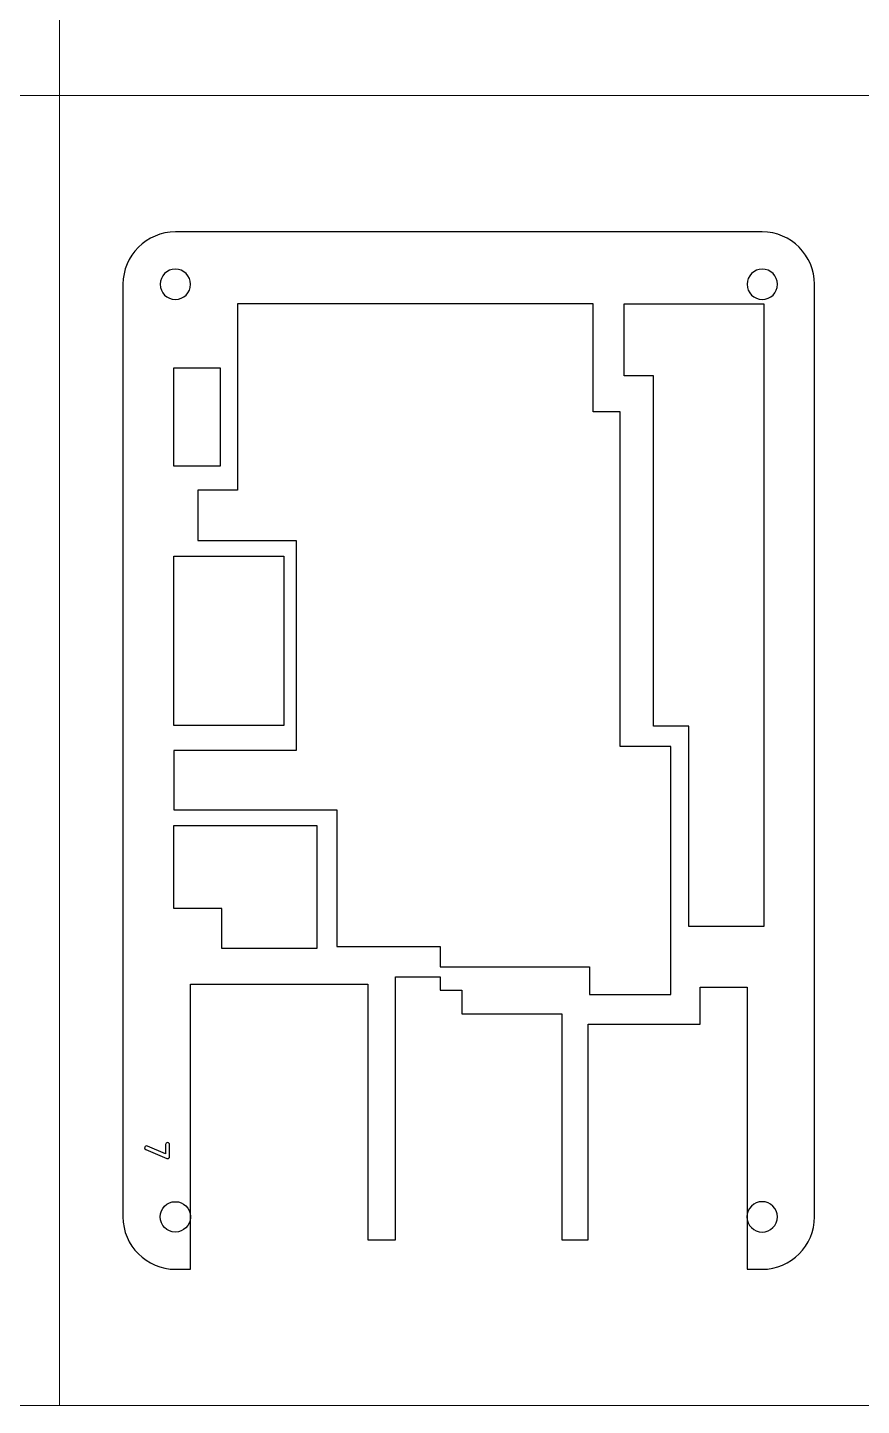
# Model space of a CAD drawing. Header units: millimetres. Extents: x -1309 to 1857, y -1546 to 39.
# Drawn here: x 559.5 to 639, y -515.6 to -384.1 of the extents above; entities that cross this region are included whole.
import ezdxf

# ---------------------------------------------------------------- set-up
doc = ezdxf.new("R2010")
doc.units = ezdxf.units.MM
doc.header["$LTSCALE"] = 0.5
doc.layers.get('0').update_dxf_attribs({"lineweight": 18})
doc.layers.add('Layer 1', color=7, linetype='Continuous')

msp = doc.modelspace()

# ---------------------------------------------------------------- linework, layer by layer
for p, q in [((562.5, 0), (562.5, -515.62)), ((0, -390.62), (718.75, -390.62)), ((0, -515.62), (718.75, -515.62))]:
    msp.add_line(p, q)
at = {"layer": 'Layer 1'}
for points in [[(620.84, -452.74), (616, -452.74), (616, -420.79), (613.45, -420.79), (613.45, -410.48), (579.49, -410.48), (579.49, -428.27), (575.72, -428.27), (575.72, -433.08), (585.11, -433.08), (585.11, -453.13), (573.42, -453.13), (573.42, -458.77), (588.99, -458.77), (588.99, -471.82), (598.84, -471.82), (598.84, -473.77), (613.1, -473.77), (613.1, -476.4), (620.84, -476.4), (620.84, -452.74)], [(622.56, -469.91), (622.56, -450.81), (619.18, -450.81), (619.18, -417.38), (616.39, -417.38), (616.39, -410.48), (629.71, -410.48), (629.71, -469.91), (622.56, -469.91)], [(573.42, -426), (573.42, -416.59), (577.86, -416.59), (577.86, -426), (573.42, -426)], [(573.42, -450.75), (573.42, -434.59), (583.92, -434.59), (583.92, -450.75), (573.42, -450.75)], [(578, -472.02), (578, -468.21), (573.42, -468.21), (573.42, -460.27), (587.08, -460.27), (587.08, -472.02), (578, -472.02)]]:
    msp.add_lwpolyline(points, dxfattribs=at)
for points in [[(573.57, -403.63), (570.82, -403.63), (568.57, -405.88), (568.57, -408.63)], [(629.57, -403.63), (629.57, -403.63), (573.57, -403.63), (573.57, -403.63)], [(634.56, -408.63), (634.56, -405.88), (632.32, -403.63), (629.57, -403.63)], [(568.57, -408.63), (568.57, -408.63), (568.57, -497.63), (568.57, -497.63)], [(634.56, -497.63), (634.56, -497.63), (634.56, -408.63), (634.56, -408.63)], [(575.01, -497.58), (575.01, -497.58), (575.01, -475.42), (575.01, -475.42)], [(575.01, -475.42), (575.01, -475.42), (591.93, -475.42), (591.93, -475.42)], [(591.93, -475.42), (591.93, -475.42), (591.93, -499.81), (591.93, -499.81)], [(594.57, -499.81), (594.57, -499.81), (594.57, -474.71), (594.57, -474.71)], [(594.57, -474.71), (594.57, -474.71), (598.84, -474.71), (598.84, -474.71)], [(598.84, -474.71), (598.84, -474.71), (598.84, -475.98), (598.84, -475.98)], [(598.84, -475.98), (598.84, -475.98), (600.89, -475.98), (600.89, -475.98)], [(600.89, -475.98), (600.89, -475.98), (600.89, -478.24), (600.89, -478.24)], [(623.65, -479.24), (623.65, -479.24), (623.65, -475.7), (623.65, -475.7)], [(623.65, -475.7), (623.65, -475.7), (628.12, -475.7), (628.12, -475.7)], [(628.12, -475.7), (628.12, -475.7), (628.12, -497.58), (628.12, -497.58)], [(600.89, -478.24), (600.89, -478.24), (610.44, -478.24), (610.44, -478.24)], [(610.44, -478.24), (610.44, -478.24), (610.44, -499.81), (610.44, -499.81)], [(612.95, -499.81), (612.95, -499.81), (612.95, -479.24), (612.95, -479.24)], [(612.95, -479.24), (612.95, -479.24), (623.65, -479.24), (623.65, -479.24)], [(570.9, -490.87), (570.81, -490.83), (570.7, -490.87), (570.66, -490.97)], [(570.75, -491.21), (570.75, -491.21), (572.76, -492.06), (572.76, -492.06)], [(572.64, -491.6), (572.64, -491.6), (570.9, -490.87), (570.9, -490.87)], [(572.64, -490.72), (572.64, -490.72), (572.64, -491.6), (572.64, -491.6)], [(573.01, -491.89), (573.01, -491.89), (573.01, -490.72), (573.01, -490.72)], [(572.76, -492.06), (572.77, -492.06), (572.78, -492.06), (572.79, -492.07)], [(572.79, -492.07), (572.81, -492.07), (572.84, -492.07), (572.86, -492.07)], [(572.86, -492.07), (572.87, -492.06), (572.87, -492.06), (572.88, -492.06)], [(572.88, -492.06), (572.88, -492.06), (572.89, -492.06), (572.9, -492.06)], [(572.9, -492.06), (572.9, -492.05), (572.91, -492.05), (572.92, -492.04)], [(572.92, -492.04), (572.92, -492.04), (572.93, -492.04), (572.93, -492.04)], [(572.93, -492.04), (572.94, -492.03), (572.94, -492.03), (572.95, -492.03)], [(572.95, -492.03), (572.95, -492.02), (572.95, -492.02), (572.96, -492.01)], [(572.96, -492.01), (572.97, -492.01), (572.97, -492.01), (572.97, -492)], [(572.97, -492), (572.98, -492), (572.98, -491.99), (572.98, -491.99)], [(572.98, -491.99), (572.99, -491.97), (573.01, -491.94), (573.01, -491.92)], [(573.01, -491.92), (573.01, -491.91), (573.01, -491.9), (573.01, -491.89)], [(568.57, -497.63), (568.57, -500.38), (570.82, -502.63), (573.57, -502.63)], [(575.01, -502.63), (575.01, -502.63), (575.01, -497.68), (575.01, -497.68)], [(628.12, -497.67), (628.12, -497.67), (628.12, -502.63), (628.12, -502.63)], [(629.57, -502.63), (632.32, -502.63), (634.56, -500.38), (634.56, -497.63)], [(591.93, -499.81), (591.93, -499.81), (594.57, -499.81), (594.57, -499.81)], [(610.44, -499.81), (610.44, -499.81), (612.95, -499.81), (612.95, -499.81)], [(573.57, -502.63), (573.57, -502.63), (575.01, -502.63), (575.01, -502.63)], [(628.12, -502.63), (628.12, -502.63), (629.57, -502.63), (629.57, -502.63)]]:
    msp.add_open_spline(points, degree=3, dxfattribs=at)
for points, knots in [([(572.12, -408.63), (572.12, -407.83), (572.77, -407.18), (573.57, -407.18), (574.37, -407.18), (575.02, -407.83), (575.02, -408.63), (575.02, -409.43), (574.37, -410.08), (573.57, -410.08), (572.76, -410.08), (572.12, -409.43), (572.12, -408.63)], [0, 0, 0, 0, 1, 1, 1, 2, 2, 2, 3, 3, 3, 4, 4, 4, 4]), ([(631.02, -408.63), (631.02, -409.43), (630.37, -410.08), (629.57, -410.08), (628.77, -410.08), (628.12, -409.43), (628.12, -408.63), (628.12, -407.83), (628.77, -407.18), (629.57, -407.18), (630.37, -407.18), (631.02, -407.83), (631.02, -408.63)], [0, 0, 0, 0, 1, 1, 1, 2, 2, 2, 3, 3, 3, 4, 4, 4, 4]), ([(570.66, -490.97), (570.65, -490.99), (570.64, -491.02), (570.64, -491.04), (570.64, -491.12), (570.68, -491.18), (570.75, -491.21)], [17, 17, 17, 17, 18, 18, 18, 19, 19, 19, 19]), ([(573.01, -490.72), (573.01, -490.62), (572.93, -490.54), (572.83, -490.54), (572.73, -490.54), (572.64, -490.62), (572.64, -490.72)], [12, 12, 12, 12, 13, 13, 13, 14, 14, 14, 14]), ([(575.01, -497.68), (574.98, -498.46), (574.35, -499.08), (573.57, -499.08), (572.76, -499.08), (572.12, -498.43), (572.12, -497.63), (572.12, -496.83), (572.77, -496.18), (573.57, -496.18), (574.35, -496.18), (574.98, -496.8), (575.01, -497.58)], [13, 13, 13, 13, 14, 14, 14, 15, 15, 15, 16, 16, 16, 17, 17, 17, 17]), ([(631.01, -497.63), (631.01, -498.43), (630.36, -499.08), (629.56, -499.08), (628.76, -499.08), (628.11, -498.43), (628.11, -497.63), (628.11, -496.83), (628.76, -496.18), (629.56, -496.18), (630.36, -496.18), (631.01, -496.83), (631.01, -497.63)], [0, 0, 0, 0, 1, 1, 1, 2, 2, 2, 3, 3, 3, 4, 4, 4, 4]), ([(575.02, -497.63), (575.02, -497.61), (575.01, -497.6), (575.01, -497.58), (575.01, -497.58), (575.01, -497.68), (575.01, -497.68), (575.01, -497.66), (575.02, -497.65), (575.02, -497.63)], [0, 0, 0, 0, 1, 1, 1, 2, 2, 2, 3, 3, 3, 3]), ([(628.12, -497.58), (628.12, -497.6), (628.12, -497.61), (628.12, -497.63), (628.12, -497.64), (628.12, -497.66), (628.12, -497.67)], [0, 0, 0, 0, 1, 1, 1, 2, 2, 2, 2])]:
    msp.add_open_spline(points, degree=3, knots=knots, dxfattribs=at)

doc.saveas('drawing.dxf')
